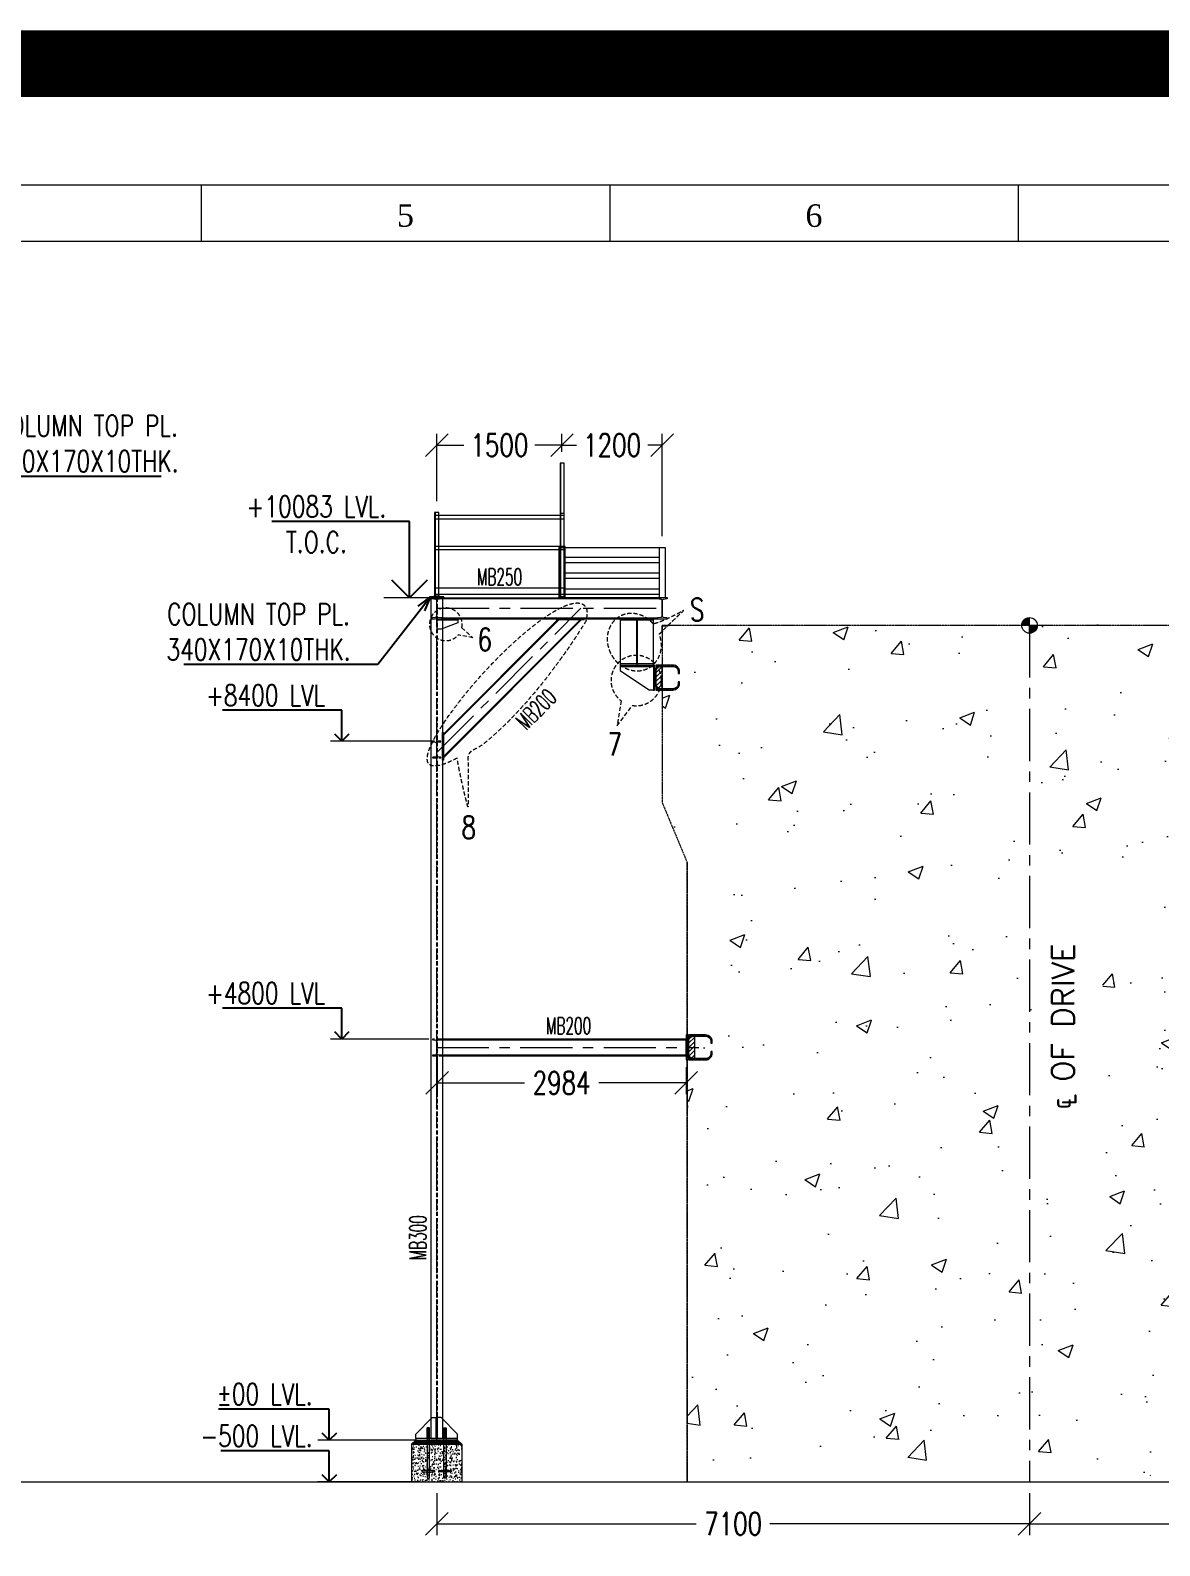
# Model space of a CAD drawing. Header units: millimetres. Extents: x 440906 to 556670, y 99378 to 157816.
# Drawn here: x 494058 to 507585, y 139677 to 157816 of the extents above; entities that cross this region are included whole.
import ezdxf
from ezdxf import colors
from ezdxf.entities.mleader import LeaderData, LeaderLine
from ezdxf.enums import TextEntityAlignment as Align
from ezdxf.math import Vec2, Vec3

# ---------------------------------------------------------------- set-up
doc = ezdxf.new("R2010")
doc.units = ezdxf.units.MM
for name, pattern in [('CENTER', [2, 1.25, -0.25, 0.25, -0.25]), ('HIDDEN', [0.375, 0.25, -0.125]), ('PHANTOM2', [31.75, 15.875, -3.175, 3.175, -3.175, 3.175, -3.175])]:
    doc.linetypes.add(name, pattern=pattern)
doc.layers.get('Defpoints').update_dxf_attribs({"lineweight": 0})
for name, color, linetype, lineweight in [('A2 LAND', 7, 'Continuous', 15), ('Center Line', 2, 'CENTER', 9), ('Construction Line', 3, 'Continuous', 20), ('Dimentions', 1, 'Continuous', 13), ('Hidden Line', 30, 'HIDDEN', 5), ('Text', 1, 'Continuous', 20)]:
    doc.layers.add(name, color=color, linetype=linetype, lineweight=lineweight)
doc.layers.add('Phantom Line', color=250, linetype='PHANTOM2', lineweight=5, transparency=0.4)
doc.styles.add('BOS', font='BOOKOS.TTF')
doc.styles.add('EICS CALIBRI', font='calibri.ttf')
doc.styles.add('romans', font='romans.shx', dxfattribs={"width": 0.75})
doc.styles.get("Standard").update_dxf_attribs({"font": 'simplex.shx'})
doc.dimstyles.new('ASHU', dxfattribs={"dimscale": 135, "dimtxt": 2, "dimasz": 2, "dimexe": 1, "dimexo": 1, "dimtad": 0, "dimdec": 0, "dimtxsty": 'romans', "dimblk": 'OBLIQUE', "dimcen": 2.5, "dimclrd": 256, "dimclre": 256, "dimclrt": 256, "dimadec": 0, "dimazin": 0, "dimtfac": 1, "dimtdec": 0, "dimtmove": 0, "dimatfit": 3, "dimldrblk": 'OPEN', "dimfxl": 1, "dimtfill": 1, "dimlwd": 9, "dimlwe": 5, "dimarcsym": 0})

# ---------------------------------------------------------------- blocks, each defined once
blk = doc.blocks.new('A$C3EDE4CEC')
at = {"layer": 'Defpoints', "true_color": 0x636466}
h = blk.add_hatch(dxfattribs=at)
h.set_pattern_fill('ANSI31', color=251, scale=50, style=0)
h.set_pattern_definition([(45, (-444021.413, 1908.5135), (-4.41941738, 4.41941738), [])])
h.paths.add_polyline_path([(59, 650), (41, 650), (41, 567), (59, 567)])
for points in [[(40, 317), (33, 310), (40, 310)], [(40, 293), (33, 300), (40, 300)], [(60, 317), (67, 310), (60, 310)], [(60, 293), (67, 300), (60, 300)]]:
    blk.add_hatch(color=251, dxfattribs=at).paths.add_polyline_path(points)
at = {"layer": 'Defpoints', "color": 251, "true_color": 0x636466}
for p, q in [((40, 650), (40, 567)), ((41, 567), (41, 650)), ((59, 567), (59, 650)), ((40, 567), (60, 567)), ((33, 310), (40, 317)), ((33, 300), (40, 293)), ((67, 310), (60, 317)), ((67, 300), (60, 293))]:
    blk.add_line(p, q, dxfattribs=at)
for points in [[(40, 250), (60, 250), (60, 650), (40, 650)], [(0, 300), (100, 300), (100, 310), (0, 310)]]:
    blk.add_lwpolyline(points, close=True, dxfattribs=at)
blk = doc.blocks.new('FGGDF')
at = {"layer": 'Construction Line', "true_color": 0x636466}
h = blk.add_hatch(dxfattribs=at)
h.set_pattern_fill('ANSI31', color=251, scale=5, angle=90)
h.set_pattern_definition([(135, (10024.662, -236.742), (-11.22532, -11.22532), [])])
h.paths.add_polyline_path([(38639, 9024), (38639, 8884, 0.414214), (38719, 8804), (38859, 8804, 0.414214), (38939, 8884), (38939, 8904), (38923, 8904), (38923, 8884, -0.414214), (38859, 8820), (38719, 8820, -0.414214), (38655, 8884), (38655, 9024, -0.414214), (38719, 9088), (38859, 9088, -0.414214), (38923, 9024), (38923, 9004), (38939, 9004), (38939, 9024, 0.414214), (38859, 9104), (38719, 9104, 0.414214)])
at = {"layer": 'Construction Line'}
for p, q in [((38227, 9104), (38627, 9104)), ((38227, 9104), (38227, 9038)), ((38227, 9088), (38627, 9088)), ((38627, 9104), (38627, 8804)), ((38227, 9038), (38577, 8804)), ((38627, 8804), (38577, 8804))]:
    blk.add_line(p, q, dxfattribs=at)
at = {"layer": 'Construction Line', "color": 251, "true_color": 0x636466}
blk.add_line((38923, 9004), (38923, 9004), dxfattribs=at)
at = {"layer": 'Construction Line'}
blk.add_lwpolyline([(38639, 8804), (38639, 9104), (38627, 9104), (38627, 8804)], close=True, dxfattribs=at)
at = {"layer": 'Construction Line', "color": 251, "true_color": 0x636466}
blk.add_lwpolyline([(38939, 8904), (38923, 8904), (38923, 8884, -0.414214), (38859, 8820), (38719, 8820, -0.414214), (38655, 8884), (38655, 9024, -0.414214), (38719, 9088), (38859, 9088, -0.414214), (38923, 9024), (38923, 9004), (38939, 9004), (38939, 9024, 0.414214), (38859, 9104), (38719, 9104, 0.414214), (38639, 9024), (38639, 8884, 0.414214), (38719, 8804), (38859, 8804, 0.414214), (38939, 8884)], format="xyb", close=True, dxfattribs=at)
blk = doc.blocks.new('TP')
at = {"layer": 'Construction Line'}
h = blk.add_hatch(dxfattribs=at)
h.set_pattern_fill('ANSI31', color=9, scale=300)
h.set_pattern_definition([(45, (-4894458.462, -634663.41), (-26.5165043, 26.5165043), [])])
h.paths.add_polyline_path([(0, 108), (-75, 108), (-75, -192), (0, -192)])
blk.add_lwpolyline([(0, 108), (-75, 108), (-75, -192), (0, -192)], close=True, dxfattribs=at)
blk = doc.blocks.new('_Open90')
at = {"color": 0, "linetype": 'ByBlock', "lineweight": -2}
for p, q in [((-0.5, 0.5), (0, 0)), ((0, 0), (-1, 0)), ((0, 0), (-0.5, -0.5))]:
    blk.add_line(p, q, dxfattribs=at)
blk = doc.blocks.new('A2-P')
at = {"layer": 'A2 LAND', "color": 0}
for p, q in [((532625, 184606.82), (532625, 184601.82)), ((532661.28, 184606.82), (532661.28, 184601.82)), ((532697.56, 184606.82), (532697.56, 184601.82))]:
    blk.add_line(p, q, dxfattribs=at)
for points in [[(532479.87, 184200.96), (533060.38, 184200.96), (533060.38, 184606.82), (532479.87, 184606.82)], [(532484.87, 184205.96), (533055.38, 184205.96), (533055.38, 184601.82), (532484.87, 184601.82)]]:
    blk.add_lwpolyline(points, close=True, dxfattribs=at)
at = {"layer": 'A2 LAND', "color": 0, "style": 'BOS'}
for s, p in [('5', (532643.14, 184604.11)), ('6', (532679.42, 184604.11))]:
    blk.add_text(s, height=2, dxfattribs=at).set_placement(p, align=Align.MIDDLE)
at = {"layer": 'A2 LAND', "color": 5, "style": 'EICS CALIBRI'}
for tag, height, p in [('CLIENT', 5, (532972.4, 184277.32)), ('PROJECTNAME', 3.5, (532972.4, 184265.93)), ('PROJECTLOCATION', 3.5, (532972.4, 184256.33)), ('DRAWINGNAME1', 5, (532972.25, 184246.62)), ('CODE', 3.5, (532820.7, 184239.3)), ('DRAWINGNAME2', 5, (532972.49, 184238.83)), ('DRAWINGNO1', 3.5, (532940.8, 184227.64)), ('SHNO', 3.5, (533005.25, 184224.03)), ('RV', 3.5, (533046.81, 184224.15)), ('APPD', 3.5, (532745.59, 184211.36))]:
    blk.add_attdef(tag, text='', height=height, dxfattribs=at).set_placement(p, align=Align.MIDDLE)
for tag, p in [('SCALE', (532745.59, 184255.01)), ('DWN', (532745.59, 184244.1)), ('CKD', (532745.59, 184233.19)), ('PRTANT', (532745.6, 184222.28))]:
    blk.add_attdef(tag, text='', height=3.5, dxfattribs=at).set_placement(p, align=Align.MIDDLE_CENTER)
blk = doc.blocks.new('_Oblique')
at = {"color": 0, "linetype": 'ByBlock', "lineweight": -2}
blk.add_line((-0.5, -0.5), (0.5, 0.5), dxfattribs=at)
blk = doc.blocks.new('*D57')
at = {"layer": 'Defpoints', "color": 0, "transparency": 16777216}
for p in [(500426, 152851), (500426, 152635), (498926, 152044)]:
    blk.add_point(p, dxfattribs=at)
at = {"layer": 'Dimentions', "lineweight": 5, "transparency": 16777216}
for p, q in [((498926, 152179), (498926, 152986)), ((500426, 152770), (500426, 152986))]:
    blk.add_line(p, q, dxfattribs=at)
at = {"layer": 'Dimentions', "lineweight": 9, "transparency": 16777216}
for p, q in [((498926, 152851), (499249, 152851)), ((500426, 152851), (500102, 152851))]:
    blk.add_line(p, q, dxfattribs=at)
at = {"layer": 'Dimentions', "lineweight": 9, "transparency": 16777216, "xscale": 270, "yscale": 270, "zscale": 270, "rotation": 180}
blk.add_blockref('_Oblique', (498926, 152851), dxfattribs=at)
at = {"layer": 'Dimentions', "lineweight": 9, "transparency": 16777216, "xscale": 270, "yscale": 270, "zscale": 270}
blk.add_blockref('_Oblique', (500426, 152851), dxfattribs=at)
at = {"layer": 'Dimentions', "transparency": 16777216, "insert": (499676, 152851), "char_height": 270, "attachment_point": 5, "style": 'romans', "bg_fill": 3, "box_fill_scale": 1.1, "bg_fill_color": 256, "bg_fill_true_color": 13158600, "bg_fill_transparency": 0}
blk.add_mtext('1500', dxfattribs=at)
blk = doc.blocks.new('_Open')
at = {"color": 0, "linetype": 'ByBlock', "lineweight": -2}
for p, q in [((-1, 0.167), (0, 0)), ((-1, -0.167), (0, 0)), ((0, 0), (-1, 0))]:
    blk.add_line(p, q, dxfattribs=at)
blk = doc.blocks.new('t5t5')
at = {"layer": 'Construction Line', "ltscale": 20}
blk.add_line((184570, 245610), (184570, 244610), dxfattribs=at)
blk.add_lwpolyline([(184564, 244610), (184614, 244610), (184614, 245610), (184564, 245610)], close=True, dxfattribs=at)
at = {"layer": 'Construction Line'}
blk.add_lwpolyline([(184554, 244600), (184624, 244600), (184624, 244610), (184554, 244610)], close=True, dxfattribs=at)
blk = doc.blocks.new('*D58')
at = {"layer": 'Defpoints', "color": 0, "transparency": 16777216}
for p in [(501626, 152851), (500426, 152635), (501626, 151625)]:
    blk.add_point(p, dxfattribs=at)
at = {"layer": 'Dimentions', "lineweight": 5, "transparency": 16777216}
for p, q in [((500426, 152770), (500426, 152986)), ((501626, 151760), (501626, 152986))]:
    blk.add_line(p, q, dxfattribs=at)
at = {"layer": 'Dimentions', "lineweight": 9, "transparency": 16777216}
for p, q in [((500426, 152851), (500599, 152851)), ((501626, 152851), (501453, 152851))]:
    blk.add_line(p, q, dxfattribs=at)
at = {"layer": 'Dimentions', "lineweight": 9, "transparency": 16777216, "xscale": 270, "yscale": 270, "zscale": 270, "rotation": 180}
blk.add_blockref('_Oblique', (500426, 152851), dxfattribs=at)
at = {"layer": 'Dimentions', "lineweight": 9, "transparency": 16777216, "xscale": 270, "yscale": 270, "zscale": 270}
blk.add_blockref('_Oblique', (501626, 152851), dxfattribs=at)
at = {"layer": 'Dimentions', "transparency": 16777216, "insert": (501026, 152851), "char_height": 270, "attachment_point": 5, "style": 'romans', "bg_fill": 3, "box_fill_scale": 1.1, "bg_fill_color": 256, "bg_fill_true_color": 13158600, "bg_fill_transparency": 0}
blk.add_mtext('1200', dxfattribs=at)
blk = doc.blocks.new('_Open30')
at = {"color": 0, "linetype": 'ByBlock', "lineweight": -2}
for p, q in [((-1, 0.27), (0, 0)), ((0, 0), (-1, -0.27)), ((0, 0), (-1, 0))]:
    blk.add_line(p, q, dxfattribs=at)
blk = doc.blocks.new('*D132')
at = {"layer": 'Defpoints', "color": 0, "transparency": 16777216}
for p in [(498926, 140441), (506026, 140441), (506026, 139939)]:
    blk.add_point(p, dxfattribs=at)
at = {"layer": 'Dimentions', "lineweight": 5, "transparency": 16777216}
for p, q in [((498926, 140306), (498926, 139804)), ((506026, 140306), (506026, 139804))]:
    blk.add_line(p, q, dxfattribs=at)
at = {"layer": 'Dimentions', "lineweight": 9, "transparency": 16777216}
for p, q in [((498926, 139939), (502035, 139939)), ((506026, 139939), (502917, 139939))]:
    blk.add_line(p, q, dxfattribs=at)
at = {"layer": 'Dimentions', "lineweight": 9, "transparency": 16777216, "xscale": 270, "yscale": 270, "zscale": 270, "rotation": 180}
blk.add_blockref('_Oblique', (498926, 139939), dxfattribs=at)
at = {"layer": 'Dimentions', "lineweight": 9, "transparency": 16777216, "xscale": 270, "yscale": 270, "zscale": 270}
blk.add_blockref('_Oblique', (506026, 139939), dxfattribs=at)
at = {"layer": 'Dimentions', "transparency": 16777216, "insert": (502476, 139939), "char_height": 270, "attachment_point": 5, "style": 'romans', "bg_fill": 3, "box_fill_scale": 1.1, "bg_fill_color": 256, "bg_fill_true_color": 13158600, "bg_fill_transparency": 0}
blk.add_mtext('7100', dxfattribs=at)
blk = doc.blocks.new('*D133')
at = {"layer": 'Defpoints', "color": 0, "transparency": 16777216}
for p in [(506026, 140441), (513126, 140441), (513126, 139939)]:
    blk.add_point(p, dxfattribs=at)
at = {"layer": 'Dimentions', "lineweight": 5, "transparency": 16777216}
for p, q in [((506026, 140306), (506026, 139804)), ((513126, 140306), (513126, 139804))]:
    blk.add_line(p, q, dxfattribs=at)
at = {"layer": 'Dimentions', "lineweight": 9, "transparency": 16777216}
for p, q in [((506026, 139939), (509135, 139939)), ((513126, 139939), (510017, 139939))]:
    blk.add_line(p, q, dxfattribs=at)
at = {"layer": 'Dimentions', "lineweight": 9, "transparency": 16777216, "xscale": 270, "yscale": 270, "zscale": 270, "rotation": 180}
blk.add_blockref('_Oblique', (506026, 139939), dxfattribs=at)
at = {"layer": 'Dimentions', "lineweight": 9, "transparency": 16777216, "xscale": 270, "yscale": 270, "zscale": 270}
blk.add_blockref('_Oblique', (513126, 139939), dxfattribs=at)
at = {"layer": 'Dimentions', "transparency": 16777216, "insert": (509576, 139939), "char_height": 270, "attachment_point": 5, "style": 'romans', "bg_fill": 3, "box_fill_scale": 1.1, "bg_fill_color": 256, "bg_fill_true_color": 13158600, "bg_fill_transparency": 0}
blk.add_mtext('7100', dxfattribs=at)
blk = doc.blocks.new('GRGRG')
at = {"layer": 'Construction Line', "true_color": 0x636466}
h = blk.add_hatch(dxfattribs=at)
h.set_pattern_fill('ANSI31', color=251, scale=5, angle=90)
h.set_pattern_definition([(135, (324413.773, 138982.072), (-11.22532, -11.22532), [])])
h.paths.add_polyline_path([(353028, 148243), (353028, 148103, 0.414214), (353108, 148023), (353248, 148023, 0.414214), (353328, 148103), (353328, 148123), (353312, 148123), (353312, 148103, -0.414214), (353248, 148039), (353108, 148039, -0.414214), (353044, 148103), (353044, 148243, -0.414214), (353108, 148307), (353248, 148307, -0.414214), (353312, 148243), (353312, 148223), (353328, 148223), (353328, 148243, 0.414214), (353248, 148323), (353108, 148323, 0.414214)])
at = {"layer": 'Construction Line'}
blk.add_line((353016, 148323), (353016, 148023), dxfattribs=at)
at = {"layer": 'Construction Line', "color": 251, "true_color": 0x636466}
blk.add_line((353312, 148223), (353312, 148223), dxfattribs=at)
at = {"layer": 'Construction Line'}
blk.add_lwpolyline([(353028, 148023), (353028, 148323), (353016, 148323), (353016, 148023)], close=True, dxfattribs=at)
at = {"layer": 'Construction Line', "color": 251, "true_color": 0x636466}
blk.add_lwpolyline([(353328, 148123), (353312, 148123), (353312, 148103, -0.414214), (353248, 148039), (353108, 148039, -0.414214), (353044, 148103), (353044, 148243, -0.414214), (353108, 148307), (353248, 148307, -0.414214), (353312, 148243), (353312, 148223), (353328, 148223), (353328, 148243, 0.414214), (353248, 148323), (353108, 148323, 0.414214), (353028, 148243), (353028, 148103, 0.414214), (353108, 148023), (353248, 148023, 0.414214), (353328, 148103)], format="xyb", close=True, dxfattribs=at)
at = {"layer": 'Construction Line'}
blk.add_blockref('TP', (353119, 148215), dxfattribs=at)
blk = doc.blocks.new('*D151')
at = {"layer": 'Defpoints', "color": 0, "transparency": 16777216}
for p in [(498930, 145641), (501914, 145541), (498930, 145217)]:
    blk.add_point(p, dxfattribs=at)
at = {"layer": 'Dimentions', "lineweight": 5, "transparency": 16777216}
for p, q in [((498930, 145506), (498930, 145082)), ((501914, 145406), (501914, 145082))]:
    blk.add_line(p, q, dxfattribs=at)
at = {"layer": 'Dimentions', "lineweight": 9, "transparency": 16777216}
for p, q in [((498930, 145217), (499976, 145217)), ((501914, 145217), (500868, 145217))]:
    blk.add_line(p, q, dxfattribs=at)
at = {"layer": 'Dimentions', "lineweight": 9, "transparency": 16777216, "xscale": 270, "yscale": 270, "zscale": 270, "rotation": 180}
blk.add_blockref('_Oblique', (498930, 145217), dxfattribs=at)
at = {"layer": 'Dimentions', "lineweight": 9, "transparency": 16777216, "xscale": 270, "yscale": 270, "zscale": 270}
blk.add_blockref('_Oblique', (501914, 145217), dxfattribs=at)
at = {"layer": 'Dimentions', "transparency": 16777216, "insert": (500422, 145217), "char_height": 270, "attachment_point": 5, "style": 'romans', "bg_fill": 3, "box_fill_scale": 1.1, "bg_fill_color": 256, "bg_fill_true_color": 13158600, "bg_fill_transparency": 0}
blk.add_mtext('2984', dxfattribs=at)
blk = doc.blocks.new('A$C41082F57')
at = {"layer": 'Construction Line', "color": 1}
for p, q in [((0, 0), (-75, 0)), ((0, -75), (0, 0)), ((-12, -6), (-69, -6)), ((-6, -69), (-6, -12))]:
    blk.add_line(p, q, dxfattribs=at)
for centre, start, end in [((-69, 0), 180, 270), ((-12, -12), 0, 90), ((0, -69), 180, 270)]:
    blk.add_arc(centre, 6, start, end, dxfattribs=at)
blk = doc.blocks.new('HYHB')
at = {"layer": 'Construction Line'}
h = blk.add_hatch(dxfattribs=at)
h.set_pattern_fill('ANSI31', color=256, scale=20, angle=45, style=0)
h.set_pattern_definition([(90, (-97730.007, 45770.782), (-2.5, 4e-16), [])])
h.paths.add_polyline_path([(358143, 151356), (358049, 151356), (358049, 151263, 0.414214)])
h.paths.add_polyline_path([(358049, 151450, 0.414214), (357956, 151356), (358049, 151356)])
at = {"layer": 'Phantom Line', "true_color": 0x636466}
h = blk.add_hatch(dxfattribs=at)
h.set_pattern_fill('AR-CONC', color=251, scale=10)
h.set_pattern_definition([(50, (140090.8, -90336), (1821.847, -159.391), [190.5, -2095.5]), (355, (140090.8, -90336), (-352.434, 1910.568), [152.4, -1676.406]), (100.45144, (140242.6, -90349.4), (1469.412, 1751.1775), [161.9, -1780.902]), (46.1842, (140090.8, -89828), (2710.79, -420.423), [285.75, -3143.25]), (96.6356, (140316.7, -89863), (2374.041, 2474.261), [242.85, -2671.356]), (351.1842, (140090.8, -89828), (2374.041, 2474.261), [228.6, -2514.597]), (21, (140344.8, -89955), (1516.144, -1022.652), [190.5, -2095.5]), (326, (140344.8, -89955), (618.02, 1841.88), [152.4, -1676.4]), (71.45144, (140471.1, -90040.3), (2134.164, 819.228), [161.9, -1780.899]), (37.5, (140090.76, -90336.1), (30.886, 845.5504), [0, -1656.08, 0, -1701.8, 0, -1682.75]), (7.5, (140090.8, -90336.1), (668.1966, 1001.8057), [0, -970.28, 0, -1617.98, 0, -641.35]), (327.5, (139524.34, -90336.1), (1355.906, -57.2874), [0, -635, 0, -1981.2, 0, -2628.9]), (317.5, (139270.3, -90336.1), (1481.292, 254.265), [0, -825.5, 0, -1315.72, 0, -1866.9])])
edge = h.paths.add_edge_path()
edge.add_line((362449, 150656), (362320, 150656))
edge.add_arc((362320, 150736), 80, 180, 270, ccw=False)
edge.add_line((362240, 150736), (362240, 150756))
edge.add_line((362240, 150756), (362256, 150756))
edge.add_line((362256, 150756), (362256, 150736))
edge.add_arc((362320, 150736), 64, 180, 270)
edge.add_line((362320, 150672), (362449, 150672))
edge.add_line((362449, 150672), (362449, 150940))
edge.add_line((362449, 150940), (362320, 150940))
edge.add_arc((362320, 150876), 64, 90, 180)
edge.add_line((362256, 150876), (362256, 150856))
edge.add_line((362256, 150856), (362240, 150856))
edge.add_line((362240, 150856), (362240, 150876))
edge.add_arc((362320, 150876), 80, 90, 180, ccw=False)
edge.add_line((362320, 150956), (362449, 150956))
edge.add_line((362449, 150956), (362443, 151419))
edge.add_arc((362437, 151419), 6, 0, 90)
edge.add_line((362437, 151425), (362374, 151373))
edge.add_line((362374, 151373), (358142, 151373))
edge.add_arc((358251, 150945), 442, 104.1854, 117.1306)
edge.add_line((358049, 151338), (358049, 141178))
edge.add_line((358049, 141178), (362149, 141178))
edge.add_line((362149, 141178), (362149, 148516))
edge.add_line((362149, 148516), (362449, 149231))
edge.add_line((362449, 149231), (362449, 150656))
edge = h.paths.add_edge_path()
edge.add_arc((357848, 150945), 442, 62.8694, 75.8146)
edge.add_line((357956, 151373), (353649, 151373))
edge.add_line((353649, 151373), (353649, 149231))
edge.add_line((353649, 149231), (353949, 148516))
edge.add_line((353949, 148516), (353949, 141178))
edge.add_line((353949, 141178), (358049, 141178))
edge.add_line((358049, 141178), (358049, 151338))
h.paths.add_polyline_path([(358929, 144826), (358929, 148284), (358100, 148284), (358100, 144826)], flags=16)
at = {"layer": 'Construction Line'}
blk.add_line((358049, 151263), (358049, 151450), dxfattribs=at)
blk.add_circle((358049, 151356), 93.3, dxfattribs=at)
at = {"layer": 'Phantom Line', "color": 251, "true_color": 0x636466}
for q in [(353949, 148516), (353949, 148016), (362149, 141103)]:
    blk.add_line((353949, 141103), q, dxfattribs=at)
for points in [[(362149, 148516), (362449, 149236), (362449, 151356), (353649, 151356), (353649, 149236)], [(353649, 149236), (353949, 148516), (353949, 141103)]]:
    blk.add_lwpolyline(points, dxfattribs=at)
at = {"layer": 'Phantom Line', "color": 251, "lineweight": 30, "true_color": 0x636466, "xscale": -1}
blk.add_blockref('A$C41082F57', (353649, 151356), dxfattribs=at)
blk = doc.blocks.new('VF')
at = {"layer": 'Construction Line'}
for points in [[(537755, 150003), (538155, 150003), (538155, 150559), (537755, 150559)], [(537755, 150559), (537755, 150543), (538155, 150543), (538155, 150559)], [(537949, 150019), (537961, 150019), (537961, 150543), (537949, 150543)], [(537755, 150019), (537755, 150003), (538155, 150003), (538155, 150019)]]:
    blk.add_lwpolyline(points, close=True, dxfattribs=at)

msp = doc.modelspace()

# ---------------------------------------------------------------- hatches: boundary and pattern name
at = {"layer": 'Construction Line', "true_color": 0x636466}
h = msp.add_hatch(dxfattribs=at)
h.set_pattern_fill('JIS_STN_1E', color=251, scale=10)
h.set_pattern_definition([(45, (483732.905, 140440.515), (-7.071068, 7.071068), []), (45, (483739.955, 140440.515), (-7.071068, 7.071068), [10, -5])])
h.paths.add_polyline_path([(498810.7, 140940.5), (498675.7, 140940.5), (498625.7, 140890.5), (498810.7, 140890.5)])
h.paths.add_polyline_path([(499175.7, 140940.5), (498810.7, 140940.5), (498810.7, 140890.5), (499225.7, 140890.5)])
h = msp.add_hatch(dxfattribs=at)
h.set_pattern_fill('AR-CONC', color=251, scale=0.5)
h.set_pattern_definition([(50, (483732.905, 140440.515), (91.09233, -7.96954), [9.525, -104.775]), (355, (483732.905, 140440.52), (-17.6217, 95.5284), [7.62, -83.8203]), (100.45144, (483740.5, 140439.85), (73.4706, 87.5589), [8.095, -89.0451]), (46.1842, (483732.9, 140465.92), (135.5395, -21.0212), [14.2875, -157.1625]), (96.6356, (483744.2, 140464.16), (118.7021, 123.7131), [12.1425, -133.5678]), (351.1842, (483732.9, 140465.92), (118.7021, 123.713), [11.43, -125.7299]), (21, (483745.605, 140459.565), (75.8072, -51.1326), [9.525, -104.775]), (326, (483745.605, 140459.57), (30.901, 92.094), [7.62, -83.82]), (71.45144, (483751.92, 140455.304), (106.7082, 40.9614), [8.095, -89.04497]), (37.5, (483732.905, 140440.515), (1.5443, 42.27752), [0, -82.804, 0, -85.09, 0, -84.1375]), (7.5, (483732.905, 140440.515), (33.40983, 50.09029), [0, -48.514, 0, -80.899, 0, -32.0675]), (327.5, (483704.584, 140440.515), (67.7953, -2.86437), [0, -31.75, 0, -99.06, 0, -131.445]), (317.5, (483691.884, 140440.515), (74.0646, 12.71325), [0, -41.275, 0, -65.786, 0, -93.345])])
h.paths.add_polyline_path([(499225.7, 140890.5), (498625.7, 140890.5), (498625.7, 140440.5), (499225.7, 140440.5)])

# ---------------------------------------------------------------- linework, layer by layer
at = {"layer": 'Center Line', "linetype": 'CENTER', "ltscale": 500}
for p, q in [((498925.7, 140940.5), (498925.6, 151023.5)), ((498925.6, 149170.4), (500653.7, 150898.5)), ((498929, 150898.5), (501622.6, 150898.5)), ((506025.6, 150693.6), (506025.7, 140440)), ((498925.7, 145640.9), (502063.7, 145640.9))]:
    msp.add_line(p, q, dxfattribs=at)
at = {"layer": 'Construction Line'}
for p, q in [((500453.2, 151138.5), (498900.6, 151138.5)), ((498855.6, 151023.5), (498855.7, 140960.5)), ((500453.2, 151063.5), (498900.6, 151063.5)), ((498995.6, 151023.5), (498995.7, 140960.5)), ((498995.6, 151023.5), (501625.6, 151023.5)), ((498995.6, 151023.5), (501625.6, 151023.5)), ((498995.6, 151013.5), (501575.3, 151013.5)), ((498995.6, 151013.5), (501575.3, 151013.5)), ((498995.6, 150783.5), (501575.3, 150783.5)), ((498995.6, 150773.5), (501625.6, 150773.5)), ((499005.6, 149391.8), (500377.3, 150763.5)), ((499005.6, 149377.7), (500391.4, 150763.5)), ((499005.6, 149109), (500660.1, 150763.5)), ((499005.6, 149123.1), (500646, 150763.5)), ((500387.3, 150773.5), (500387.3, 150773.5)), ((500401.4, 150773.5), (500401.4, 150773.5)), ((500656, 150773.5), (500656, 150773.5)), ((500670.1, 150773.5), (500670.1, 150773.5)), ((498995.6, 149496.8), (498995.6, 149496.8)), ((498995.6, 149482.7), (498995.6, 149482.7)), ((498952.2, 145730.9), (501913.7, 145730.9)), ((501913.7, 145740.9), (498975.7, 145740.9)), ((501913.7, 145540.9), (501913.7, 145740.9)), ((498952.2, 145550.9), (501913.7, 145550.9)), ((498975.7, 145540.9), (501913.7, 145540.9)), ((498855.7, 140960.5), (498995.7, 140960.5)), ((498675.7, 140940.5), (498625.7, 140890.5)), ((498625.7, 140890.5), (498625.7, 140440.5)), ((498625.7, 140890.5), (499225.7, 140890.5)), ((499175.7, 140940.5), (499225.7, 140890.5)), ((499225.7, 140890.5), (499225.7, 140440.5)), ((498625.7, 140440.5), (499225.7, 140440.5))]:
    msp.add_line(p, q, dxfattribs=at)
at = {"layer": 'Construction Line', "ltscale": 20}
msp.add_line((498929.4, 150761), (499179.4, 150761), dxfattribs=at)
at = {"layer": 'Construction Line'}
for points in [[(498840.6, 151023.5), (499010.6, 151023.5), (499010.6, 151033.5), (498840.6, 151033.5)], [(500357.3, 150763.5), (500690.1, 150763.5), (500690.1, 150773.5), (500357.3, 150773.5)], [(499005.6, 149411.8), (499005.6, 149079), (498995.6, 149079), (498995.6, 149411.8)], [(498870.7, 141210.1), (498920.7, 141210.1), (498920.7, 140960.5), (498675.7, 140960.5), (498675.7, 141010.7)], [(498920.7, 141210.1), (498930.7, 141210.1), (498930.7, 140960.5), (498920.7, 140960.5)], [(498980.7, 141210.1), (498930.7, 141210.1), (498930.7, 140960.5), (499175.7, 140960.5), (499175.7, 141010.7)], [(498675.7, 140940.5), (499175.7, 140940.5), (499175.7, 140960.5), (498675.7, 140960.5)]]:
    msp.add_lwpolyline(points, close=True, dxfattribs=at)
msp.add_lwpolyline([(501563.5, 150773.5), (501688.5, 150773.5), (501688.5, 150776.2, 0.3738847), (501682.9, 150782.7), (501640.7, 150788.6, -0.3738847), (501629.5, 150801.5), (501629.5, 150995.6, -0.3738847), (501640.7, 151008.5), (501682.9, 151014.4, 0.3738847), (501688.5, 151020.8), (501688.5, 151023.5), (501563.5, 151023.5), (501563.5, 151020.8, 0.3738847), (501569.1, 151014.4), (501611.4, 151008.5, -0.3738847), (501622.6, 150995.6), (501622.6, 150801.5, -0.3738847), (501611.4, 150788.6), (501569.1, 150782.7, 0.3738847), (501563.5, 150776.2)], format="xyb", close=True, dxfattribs=at)
at = {"layer": 'Construction Line', "ltscale": 20}
msp.add_lwpolyline([(499179.4, 150773.5), (499179.4, 150723.5), (498979.4, 150648.5), (498929.4, 150648.5), (498929.4, 150773.5)], close=True, dxfattribs=at)
at = {"layer": 'Hidden Line', "linetype": 'HIDDEN', "ltscale": 200}
for p, q in [((498921.7, 151023.5), (498921.9, 140960.5)), ((498929.4, 151023.5), (498929.6, 140960.5))]:
    msp.add_line(p, q, dxfattribs=at)
for points in [[(498988.1, 150773.5), (498988.1, 150776.2, 0.3738847), (498982.5, 150782.7), (498940.2, 150788.6, -0.3738847), (498929, 150801.5), (498929, 150995.6, -0.3738847), (498940.2, 151008.5), (498982.5, 151014.4, 0.3738847), (498988.1, 151020.8), (498988.1, 151023.5), (498863.1, 151023.5), (498863.1, 151020.8, 0.3738847), (498868.7, 151014.4), (498910.9, 151008.5, -0.3738847), (498922.1, 150995.6), (498922.1, 150801.5, -0.3738847), (498910.9, 150788.6), (498868.7, 150782.7, 0.3738847), (498863.1, 150776.2), (498863.1, 150773.5)], [(498875.6, 149106.4), (498975.6, 149106.4), (498975.6, 149108.3, 0.3738847), (498970.8, 149113.7), (498937.9, 149118.4, -0.3738847), (498928.4, 149129.3), (498928.4, 149283.5, -0.3738847), (498937.9, 149294.4), (498970.8, 149299, 0.3738847), (498975.6, 149304.5), (498975.6, 149306.4), (498875.6, 149306.4), (498875.6, 149304.5, 0.3738847), (498880.3, 149299), (498913.2, 149294.4, -0.3738847), (498922.7, 149283.5), (498922.7, 149129.3, -0.3738847), (498913.2, 149118.4), (498880.3, 149113.7, 0.3738847), (498875.6, 149108.3)]]:
    msp.add_lwpolyline(points, format="xyb", close=True, dxfattribs=at)
at = {"layer": 'Hidden Line', "linetype": 'HIDDEN', "ltscale": 200, "elevation": 0}
msp.add_lwpolyline([(498875.7, 145540.9), (498975.7, 145540.9), (498975.7, 145542.8, 0.3738847), (498971, 145548.3), (498938, 145552.9, -0.3738847), (498928.6, 145563.8), (498928.6, 145718, -0.3738847), (498938, 145728.9), (498971, 145733.6, 0.3738847), (498975.7, 145739), (498975.7, 145740.9), (498875.7, 145740.9), (498875.7, 145739, 0.3738847), (498880.5, 145733.6), (498913.4, 145728.9, -0.3738847), (498922.9, 145718), (498922.9, 145563.8, -0.3738847), (498913.4, 145552.9), (498880.5, 145548.3, 0.3738847), (498875.7, 145542.8)], format="xyb", close=True, dxfattribs=at)
at = {"layer": 'Text'}
for p, q in [((498995.6, 151023.5), (498291.1, 151023.5)), ((498875.6, 149306.4), (497652.2, 149306.4)), ((498832.3, 145740.9), (497652.3, 145740.9)), ((498682.3, 140940.5), (497502.3, 140940.5)), ((498682.3, 140440.5), (497502.3, 140440.5))]:
    msp.add_line(p, q, dxfattribs=at)
at = {"layer": 'Text', "linetype": 'HIDDEN', "ltscale": 200}
for points in [[(499226.4, 150664.5), (499360, 150544.8), (499183.8, 150578.4, -8.0334599)], [(501133.2, 149791.8), (501085.1, 149492.6), (501269.5, 149734.3, 8.0334599)]]:
    msp.add_lwpolyline(points, format="xyb", close=True, dxfattribs=at)
for points, weights, knots in [([(499169.4, 149104.3), (499224.5, 148799.3), (499301.2, 148512), (499301.2, 148833.4), (499301.2, 149154.9), (499953.4, 149497.4), (500708.2, 150738.2), (500843.5, 151182.3), (500301.7, 150841.9), (499733.2, 150498.4), (499171, 149746.7), (498327.7, 148651.7), (499169.4, 149104.3)], [1, 1, 1, 1, 1, 0.738673945568, 1, 0.738673945568, 1, 0.738673945568, 1, 0.738673945568, 1], [0, 0, 0, 1, 1, 2, 2, 3.4793907, 3.4793907, 4.9587814, 4.9587814, 6.4381721, 6.4381721, 7.9175628, 7.9175628, 7.9175628]), ([(501520.1, 150710.1), (501635.5, 150737.2), (501887.7, 150873.3), (501671.7, 150676), (501592.4, 150587.8), (501703, 150289.3), (501444.1, 150173.6), (501185.2, 150057.9), (501022.4, 150333.1), (500859.6, 150608.2), (501085.6, 150779.4), (501311.6, 150950.7), (501520.1, 150710.1)], [1, 1, 1, 1, 1, 0.7419386546, 1, 0.7419386546, 1, 0.7419386546, 1, 0.7419386546, 1], [0, 0, 0, 1, 1, 2, 2, 3.4696782, 3.4696782, 4.9393563, 4.9393563, 6.4090345, 6.4090345, 7.8787126, 7.8787126, 7.8787126])]:
    msp.add_rational_spline(points, weights, degree=2, knots=knots, dxfattribs=at)

# ---------------------------------------------------------------- block references
at = {"layer": 'A2 LAND', "xscale": 134.8532359434997, "yscale": 134.8532359434997, "zscale": 134.8532359434997}
msp.add_blockref('A2-P', (-71330099.8, -24738863.6), dxfattribs=at)
at = {"layer": 'Construction Line', "color": 4}
msp.add_blockref('VF', (-36632.5, 215), dxfattribs=at)
at = {"layer": 'Construction Line'}
for name, p in [('FGGDF', (462895.8, 141114.5)), ('TP', (501625.7, 150110.3))]:
    msp.add_blockref(name, p, dxfattribs=at)
at = {"layer": 'Construction Line', "yscale": 1.5, "zscale": 1.5}
for p, xscale, rotation in [((498750.4, 140110.5), 1.5, 359.9778028784348), ((499100.4, 140110.5), -1.5, 359.9778028779011)]:
    msp.add_blockref('A$C3EDE4CEC', p, dxfattribs=dict(at, xscale=xscale, rotation=rotation))
at = {"layer": 'Dimentions'}
msp.add_blockref('GRGRG', (148897.7, -2531.8), dxfattribs=at)

# ---------------------------------------------------------------- texts
at = {"layer": 'Text', "style": 'romans', "width": 0.6}
for s, p in [('MB250', (499679.3, 151374)), ('MB200', (500506, 146000.5))]:
    msp.add_text(s, height=200, dxfattribs=at).set_placement(p, align=Align.TOP_CENTER)
at = {"layer": 'Text', "linetype": 'HIDDEN', "ltscale": 200, "style": 'romans', "width": 0.75}
for s, p in [('S', (502044.2, 151017.7)), ('6', (499501.5, 150659.2)), ('7', (501058.7, 149403.6)), ('8', (499309.1, 148410.8))]:
    msp.add_text(s, height=270, dxfattribs=at).set_placement(p, align=Align.TOP_CENTER)
at = {"layer": 'Text', "style": 'romans', "width": 0.6}
for s, rotation, p in [('MB200', 45, (500046.2, 149760.5)), ('MB300', 90, (498600.7, 143363.1))]:
    msp.add_text(s, height=200, rotation=rotation, dxfattribs=at).set_placement(p, align=Align.TOP_CENTER)
at = {"layer": 'Text', "linetype": 'CENTER', "ltscale": 2000}
msp.add_text('℄ OF DRIVE', height=270, rotation=90, dxfattribs=at).set_placement((506291.2, 145892.1), align=Align.TOP_CENTER)

# ---------------------------------------------------------------- leaders
at = {"layer": 'Text'}
ml = msp.add_multileader_mtext('Standard', dxfattribs=at)
ml.set_content('COLUMN TOP PL.\\P340X170X10THK.', color=256, style='romans')
ml.set_leader_properties(color=256)
ml.set_arrow_properties(name='OPEN30')
ml.build(insert=Vec2(0, 0))
ml.multileader.update_dxf_attribs({"text_left_attachment_type": 5, "text_right_attachment_type": 5, "dogleg_length": 0.36, "arrow_head_size": 170, "scale": 85})
ctx = ml.context
ctx.base_point, ctx.scale, ctx.char_height, ctx.arrow_head_size, ctx.landing_gap_size, ctx.plane_origin = Vec3(493331.2, 152480.2), 85, 255, 170, 170, Vec3(498183.8, 152412.7)
ctx.left_attachment, ctx.right_attachment, ctx.text_align_type = 5, 5, 1
notes = []
notes.append((ctx, [(1, (1, 1, 0), (493300.6, 152480.2), (1, 0), 30.6, [(1, [(492990.2, 150812.7)], 0, [])])]))
ctx.mtext.insert, ctx.mtext.alignment, ctx.mtext.flow_direction = Vec3(494730.7, 153211.2), 2, 5
ml = msp.add_multileader_mtext('Standard', dxfattribs=at)
ml.set_content('+10083 LVL.\\PT.O.C.', color=256, style='romans')
ml.set_leader_properties(color=256)
ml.set_arrow_properties(name='OPEN90')
ml.build(insert=Vec2(0, 0))
ml.multileader.update_dxf_attribs({"text_right_attachment_type": 6, "dogleg_length": 0.36, "arrow_head_size": 425, "scale": 85})
ctx = ml.context
ctx.base_point, ctx.scale, ctx.char_height, ctx.arrow_head_size, ctx.landing_gap_size, ctx.plane_origin = Vec3(496399, 152116.1), 85, 255, 425, 170, Vec3(498995.7, 151088.7)
ctx.right_attachment, ctx.text_align_type = 6, 1
notes.append((ctx, [(0, (1, 1, 0), (498600.2, 151937.6), (-1, 0), 30.6, [(0, [(498600.2, 151023.5)], 0, [])])]))
ctx.mtext.insert, ctx.mtext.alignment, ctx.mtext.flow_direction = Vec3(497484.3, 152243.6), 2, 5
ml = msp.add_multileader_mtext('Standard', dxfattribs=at)
ml.set_content('COLUMN TOP PL.\\P340X170X10THK.', color=256, style='romans')
ml.set_leader_properties(color=256)
ml.set_arrow_properties(name='OPEN30')
ml.build(insert=Vec2(0, 0))
ml.multileader.update_dxf_attribs({"text_left_attachment_type": 5, "text_right_attachment_type": 5, "dogleg_length": 0.36, "arrow_head_size": 170, "scale": 85})
ctx = ml.context
ctx.base_point, ctx.scale, ctx.char_height, ctx.arrow_head_size, ctx.landing_gap_size, ctx.plane_origin = Vec3(495392.1, 150225.3), 85, 255, 170, 170, Vec3(500518.8, 151457.6)
ctx.left_attachment, ctx.right_attachment, ctx.text_align_type = 5, 5, 1
notes.append((ctx, [(0, (1, 1, 0), (498221.6, 150225.3), (-1, 0), 30.6, [(1, [(498846.1, 151029.1)], 0, [])])]))
ctx.mtext.insert, ctx.mtext.alignment, ctx.mtext.flow_direction = Vec3(496791.6, 150956.3), 2, 5
ml = msp.add_multileader_mtext('Standard', dxfattribs=at)
ml.set_content('+8400 LVL', color=256, style='romans')
ml.set_leader_properties(color=256)
ml.set_arrow_properties(name='OPEN90')
ml.build(insert=Vec2(0, 0))
ml.multileader.update_dxf_attribs({"text_right_attachment_type": 6, "dogleg_length": 0.36, "arrow_head_size": 170, "scale": 85})
ctx = ml.context
ctx.base_point, ctx.scale, ctx.char_height, ctx.arrow_head_size, ctx.landing_gap_size, ctx.plane_origin = Vec3(495834.2, 149855.8), 85, 255, 170, 170, Vec3(498832.3, 149371.6)
ctx.right_attachment, ctx.text_align_type = 6, 2
notes.append((ctx, [(0, (1, 1, 0), (497789.4, 149677.3), (-1, 0), 30.6, [(0, [(497789.4, 149306.4)], 0, [])])]))
ctx.mtext.insert, ctx.mtext.alignment, ctx.mtext.flow_direction = Vec3(497588.8, 149983.3), 3, 5
ml = msp.add_multileader_mtext('Standard', dxfattribs=at)
ml.set_content('+4800 LVL', color=256, style='romans')
ml.set_leader_properties(color=256)
ml.set_arrow_properties(name='OPEN90')
ml.build(insert=Vec2(0, 0))
ml.multileader.update_dxf_attribs({"text_right_attachment_type": 6, "dogleg_length": 0.36, "arrow_head_size": 170, "scale": 85})
ctx = ml.context
ctx.base_point, ctx.scale, ctx.char_height, ctx.arrow_head_size, ctx.landing_gap_size, ctx.plane_origin = Vec3(495834.4, 146290.3), 85, 255, 170, 170, Vec3(498832.3, 145740.9)
ctx.right_attachment, ctx.text_align_type = 6, 2
notes.append((ctx, [(0, (1, 1, 0), (497789.6, 146111.8), (-1, 0), 30.6, [(0, [(497789.6, 145740.9)], 0, [])])]))
ctx.mtext.insert, ctx.mtext.alignment, ctx.mtext.flow_direction = Vec3(497589, 146417.8), 3, 5
ml = msp.add_multileader_mtext('Standard', dxfattribs=at)
ml.set_content('%%P00 LVL.', color=256, style='romans')
ml.set_leader_properties(color=256)
ml.set_arrow_properties(name='OPEN90')
ml.build(insert=Vec2(0, 0))
ml.multileader.update_dxf_attribs({"text_right_attachment_type": 6, "dogleg_length": 0.36, "arrow_head_size": 170, "scale": 85})
ctx = ml.context
ctx.base_point, ctx.scale, ctx.char_height, ctx.arrow_head_size, ctx.landing_gap_size, ctx.plane_origin = Vec3(495984.9, 141489.9), 85, 255, 170, 170, Vec3(498682.3, 141015.6)
ctx.right_attachment, ctx.text_align_type = 6, 2
notes.append((ctx, [(0, (1, 1, 0), (497639.6, 141311.4), (-1, 0), 30.6, [(0, [(497639.6, 140940.5)], 0, [])])]))
ctx.mtext.insert, ctx.mtext.alignment, ctx.mtext.flow_direction = Vec3(497439, 141617.4), 3, 5
ml = msp.add_multileader_mtext('Standard', dxfattribs=at)
ml.set_content('-500 LVL.', color=256, style='romans')
ml.set_leader_properties(color=256)
ml.set_arrow_properties(name='OPEN90')
ml.build(insert=Vec2(0, 0))
ml.multileader.update_dxf_attribs({"text_right_attachment_type": 6, "dogleg_length": 0.36, "arrow_head_size": 170, "scale": 85})
ctx = ml.context
ctx.base_point, ctx.scale, ctx.char_height, ctx.arrow_head_size, ctx.landing_gap_size, ctx.plane_origin = Vec3(495802.7, 140989.9), 85, 255, 170, 170, Vec3(498682.3, 140515.6)
ctx.right_attachment, ctx.text_align_type = 6, 2
notes.append((ctx, [(0, (1, 1, 0), (497639.6, 140811.4), (-1, 0), 30.6, [(0, [(497639.6, 140440.5)], 0, [])])]))
ctx.mtext.insert, ctx.mtext.alignment, ctx.mtext.flow_direction = Vec3(497439, 141117.4), 3, 5
for ctx, leaders in notes:
    for number, flags, end, landing, length, lines in leaders:
        leader = LeaderData()
        leader.index, (leader.has_last_leader_line, leader.has_dogleg_vector, leader.attachment_direction) = number, flags
        leader.last_leader_point, leader.dogleg_vector, leader.dogleg_length = Vec3(end), Vec3(landing), length
        for number, points, colour, breaks in lines:
            line = LeaderLine()
            line.index, line.vertices, line.color, line.breaks = number, Vec3.list(points), colors.encode_raw_color(colour), breaks
            leader.lines.append(line)
        ctx.leaders.append(leader)

# ---------------------------------------------------------------- next in the draw order: dimensions: what is measured, and where the dimension line sits
at = {"layer": 'Dimentions'}
for base, p1, p2, picture, middle in [((500425.7, 152850.6), (498925.6, 152043.6), (500425.7, 152635.5), '*D57', (499675.6, 152850.6)), ((498929.6, 145217.4), (501913.7, 145540.9), (498929.6, 145640.9), '*D151', (500421.6, 145217.4)), ((506025.7, 139938.9), (498925.7, 140440.5), (506025.7, 140440.5), '*D132', (502475.7, 139938.9))]:
    dim = msp.add_linear_dim(base=base, p1=p1, p2=p2, dimstyle='ASHU', dxfattribs=at)
    dim.commit()
    dim.dimension.update_dxf_attribs({"geometry": picture, "text_midpoint": middle})

# ---------------------------------------------------------------- next in the draw order: block references
at = {"layer": 'Construction Line'}
msp.add_blockref('t5t5', (314336.4, -93566.2), dxfattribs=at)

# ---------------------------------------------------------------- next in the draw order: dimensions: what is measured, and where the dimension line sits
at = {"layer": 'Dimentions'}
dim = msp.add_linear_dim(base=(501626, 152850.6), p1=(500425.7, 152635.5), p2=(501626, 151625.4), dimstyle='ASHU', dxfattribs=at)
dim.commit()
dim.dimension.update_dxf_attribs({"geometry": '*D58', "text_midpoint": (501025.9, 152850.6)})
dim = msp.add_linear_dim(base=(513125.7, 139938.9), p1=(506025.7, 140440.5), p2=(513125.7, 140440.5), dimstyle='ASHU', override={"dimtmove": 1}, dxfattribs=at)
dim.commit()
dim.dimension.update_dxf_attribs({"geometry": '*D133', "text_midpoint": (509575.7, 139938.9)})

# ---------------------------------------------------------------- next in the draw order: hatches: boundary and pattern name
at = {"layer": 'Construction Line'}
h = msp.add_hatch(dxfattribs=at)
h.set_pattern_fill('ANSI32', color=256, scale=20, angle=135)
h.paths.add_polyline_path([(501588.5, 151625.4), (500465.7, 151625.4), (500465.7, 151023.5), (501588.5, 151023.5)])

# ---------------------------------------------------------------- next in the draw order: linework, layer by layer
for p, q in [((500453.2, 152008.6), (498900.6, 152008.6)), ((500453.2, 151966.5), (498900.6, 151966.5)), ((500453.2, 151638.5), (498900.6, 151638.5)), ((500453.2, 151598.5), (498900.6, 151598.5)), ((500465.7, 151023.5), (500465.7, 151625.4)), ((501588.5, 151625.4), (501588.5, 151023.5))]:
    msp.add_line(p, q, dxfattribs=at)
msp.add_lwpolyline([(501663.5, 151625.4), (501663.5, 151023.5), (500390.7, 151023.5), (500390.7, 151625.4)], close=True, dxfattribs=at)
at = {"layer": 'Dimentions', "color": 3, "const_width": 800}
msp.add_lwpolyline([(475080.3, 157416.4), (556270.3, 157416.4), (556270.3, 99778.1), (475080.3, 99778.1)], close=True, dxfattribs=at)
at = {"layer": 'Phantom Line', "linetype": 'ByBlock', "lineweight": 5}
msp.add_line((477208.1, 140440), (554142.5, 140440), dxfattribs=at)

# ---------------------------------------------------------------- next in the draw order: block references
at = {"layer": 'Construction Line'}
for p in [(315839, -92974.3), (315839, -93576.2)]:
    msp.add_blockref('t5t5', p, dxfattribs=at)
at = {"layer": 'Dimentions'}
msp.add_blockref('HYHB', (147976.5, -662.8), dxfattribs=at)

doc.saveas('drawing.dxf')
